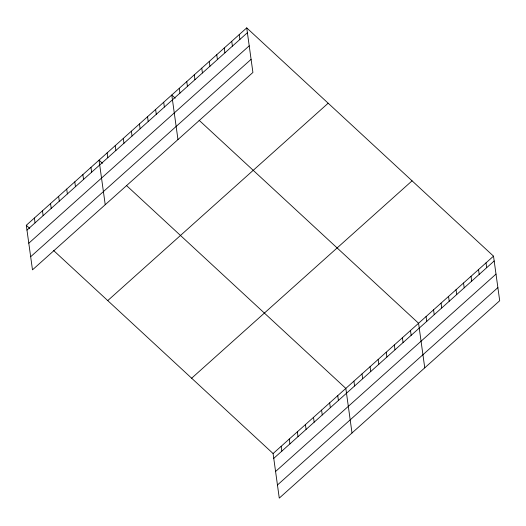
<?xml version="1.0" encoding="UTF-8"?>
<svg xmlns="http://www.w3.org/2000/svg" width="526" height="526" viewBox="0 0 526 526"><rect width="100%" height="100%" fill="white"/><g stroke="black" fill="none" stroke-linecap="round" stroke-linejoin="round"><path stroke-width="0.79" d="M246.727 27.885L252.914 72.457L32.487 269.845L26.3 225.279L246.727 27.885L493.513 256.155L499.7 300.721L279.273 498.115L273.086 453.543L53.639 250.56M26.971 230.105L247.398 32.711M28.792 243.216L249.219 45.828M30.666 256.727L251.093 59.339M107.738 300.602L328.165 103.214M191.648 378.214L412.075 180.826M273.086 453.543L493.513 256.155M273.757 458.37L494.184 260.981M275.578 471.487L496.005 274.099M277.452 484.998L497.879 287.61M175.197 98.158L171.785 95.002L177.966 139.568M199.117 120.283L418.571 323.266L424.752 367.838M102.458 163.297L99.039 160.141L105.226 204.706M126.378 185.422L345.832 388.405L352.012 432.977M26.3 225.279L29.719 228.435M486.024 262.868L486.688 267.695M478.528 269.575L479.199 274.401M471.033 276.288L471.704 281.114M463.537 283.001L464.208 287.827M456.042 289.708L456.713 294.534M448.547 296.421L449.217 301.247M441.051 303.134L441.722 307.96M433.562 309.847L434.226 314.673M426.067 316.553L426.737 321.379M410.49 330.506L411.154 335.332M402.403 337.745L403.074 342.571M394.322 344.977L394.993 349.803M386.242 352.216L386.912 357.042M378.161 359.455L378.825 364.281M370.074 366.694L370.745 371.52M361.993 373.933L362.664 378.753M353.913 381.166L354.583 385.992M337.745 395.644L338.415 400.47M329.664 402.883L330.335 407.709M321.583 410.116L322.254 414.942M313.496 417.355L314.167 422.181M305.415 424.594L306.086 429.42M297.335 431.833L298.005 436.659M239.231 34.598L239.902 39.424M289.254 439.065L289.925 443.891M231.736 41.311L232.407 46.137M281.167 446.304L281.837 451.13M224.247 48.024L224.911 52.85M216.751 54.73L217.422 59.556M209.256 61.443L209.927 66.269M201.76 68.156L202.431 72.983M194.265 74.863L194.936 79.689M186.769 81.576L187.44 86.402M179.274 88.289L179.945 93.115M163.698 102.235L164.368 107.061M155.617 109.474L156.288 114.3M147.536 116.713L148.207 121.539M139.456 123.952L140.12 128.778M131.369 131.191L132.039 136.017M123.288 138.423L123.958 143.25M115.207 145.663L115.878 150.489M107.126 152.902L107.791 157.728M90.959 167.373L91.629 172.199M82.878 174.612L83.549 179.438M74.797 181.851L75.461 186.677M66.71 189.09L67.381 193.916M58.629 196.329L59.3 201.156M50.549 203.562L51.219 208.388M42.468 210.801L43.132 215.627M34.381 218.04L35.051 222.866"/></g></svg>
